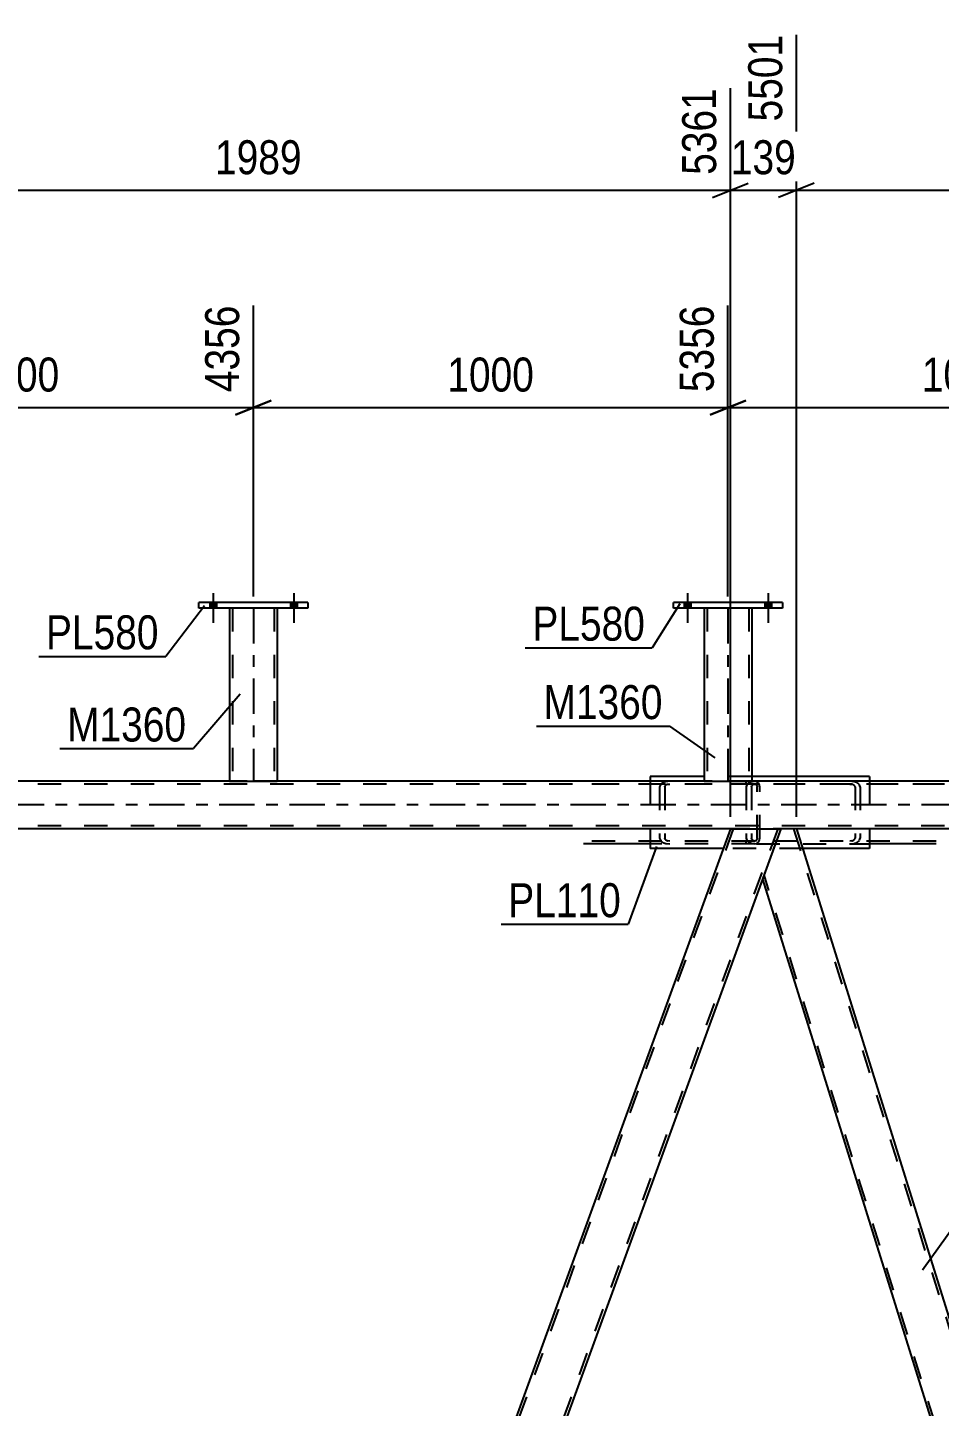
# Model space of a CAD drawing. Header units: millimetres. Extents: x -858 to 331, y -869 to -28.
# Drawn here: x -626.1 to -549.3, y -734.1 to -617.9 of the extents above; entities that cross this region are included whole.
import ezdxf

# ---------------------------------------------------------------- set-up
doc = ezdxf.new("R2010")
doc.units = ezdxf.units.MM
doc.linetypes.add('DXK_LINE_DOT2', pattern=[3.9198, 1.9599, -1.9599])
doc.linetypes.add('DXK_LINE_DOT3', pattern=[5.9187, 2.979, -0.9799, 0.9799, -0.9799])
doc.styles.add('Arial Narrow', font='ARIALN.TTF', dxfattribs={"height": 0.2})

# ---------------------------------------------------------------- blocks, each defined once
blk = doc.blocks.new('Part-570393797-8452 - 8170')
at = {"color": 2, "linetype": 'Continuous'}
for p, q in [((-562.63, -685.41), (-564.17, -689.66)), ((-561.31, -685.41), (-562.63, -685.41)), ((-561.31, -685.41), (-524.61, -803.16)), ((-564.17, -689.66), (-527.71, -806.63))]:
    blk.add_line(p, q, dxfattribs=at)
at = {"color": 7, "linetype": 'DXK_LINE_DOT2'}
for p, q in [((-561.56, -685.41), (-524.74, -803.53)), ((-527.46, -806.63), (-564.04, -689.29))]:
    blk.add_line(p, q, dxfattribs=at)
blk = doc.blocks.new('Part-570393797-8190 - 8170')
at = {"color": 2, "linetype": 'Continuous'}
for p, q in [((-562.48, -666.35), (-571.68, -666.35)), ((-571.68, -666.83), (-571.68, -666.35)), ((-562.48, -666.83), (-571.68, -666.83)), ((-562.48, -666.35), (-562.48, -666.83))]:
    blk.add_line(p, q, dxfattribs=at)
blk = doc.blocks.new('Part-570393797-8209 - 8170')
at = {"color": 2, "linetype": 'Continuous'}
for p, q in [((-569.08, -666.83), (-569.08, -681.41)), ((-565.08, -666.83), (-565.08, -681.41)), ((-569.08, -681.41), (-565.08, -681.41))]:
    blk.add_line(p, q, dxfattribs=at)
at = {"color": 7, "linetype": 'DXK_LINE_DOT2'}
for p, q in [((-565.08, -666.83), (-569.08, -666.83)), ((-569.08, -666.83), (-569.05, -666.83)), ((-568.84, -666.83), (-568.84, -681.41)), ((-565.32, -666.83), (-565.32, -681.41)), ((-565.38, -681.41), (-565.34, -681.41)), ((-565.34, -681.41), (-565.38, -681.41)), ((-565.32, -681.41), (-565.34, -681.41)), ((-565.34, -681.41), (-565.32, -681.41))]:
    blk.add_line(p, q, dxfattribs=at)
at = {"color": 7, "linetype": 'DXK_LINE_DOT3'}
blk.add_line((-567.08, -666.83), (-567.08, -681.41), dxfattribs=at)
blk = doc.blocks.new('Part-570393797-8695 - 8170')
at = {"color": 2, "linetype": 'Continuous'}
for p, q in [((-609.09, -666.83), (-609.09, -681.41)), ((-605.09, -666.83), (-605.09, -681.41)), ((-609.09, -681.41), (-605.09, -681.41))]:
    blk.add_line(p, q, dxfattribs=at)
at = {"color": 7, "linetype": 'DXK_LINE_DOT2'}
for p, q in [((-605.09, -666.83), (-609.09, -666.83)), ((-609.09, -666.83), (-609.05, -666.83)), ((-608.85, -666.83), (-608.85, -681.41)), ((-605.33, -666.83), (-605.33, -681.41)), ((-605.39, -681.41), (-605.35, -681.41)), ((-605.35, -681.41), (-605.39, -681.41)), ((-605.33, -681.41), (-605.35, -681.41)), ((-605.35, -681.41), (-605.33, -681.41))]:
    blk.add_line(p, q, dxfattribs=at)
at = {"color": 7, "linetype": 'DXK_LINE_DOT3'}
blk.add_line((-607.09, -666.83), (-607.09, -681.41), dxfattribs=at)
blk = doc.blocks.new('Bolt-570393797-8645 - 8170')
at = {"linetype": 'Continuous'}
for points in [[(-570.2, -666.35), (-570.76, -666.35), (-570.76, -666.83), (-570.2, -666.83)], [(-570.2, -666.35), (-570.76, -666.35), (-570.76, -666.83), (-570.2, -666.83)], [(-563.4, -666.35), (-563.96, -666.35), (-563.96, -666.83), (-563.4, -666.83)], [(-563.4, -666.35), (-563.96, -666.35), (-563.96, -666.83), (-563.4, -666.83)]]:
    blk.add_hatch(color=1, dxfattribs=at).paths.add_polyline_path(points)
at = {"color": 1, "linetype": 'Continuous'}
for p, q in [((-570.48, -665.55), (-570.48, -668.07)), ((-570.48, -665.55), (-570.48, -668.07)), ((-563.68, -665.55), (-563.68, -668.07)), ((-563.68, -665.55), (-563.68, -668.07)), ((-570.76, -666.35), (-570.76, -666.83)), ((-570.76, -666.35), (-570.76, -666.83)), ((-570.2, -666.35), (-570.2, -666.83)), ((-570.2, -666.35), (-570.2, -666.83)), ((-563.96, -666.35), (-563.96, -666.83)), ((-563.96, -666.35), (-563.96, -666.83)), ((-563.4, -666.35), (-563.4, -666.83)), ((-563.4, -666.35), (-563.4, -666.83))]:
    blk.add_line(p, q, dxfattribs=at)
blk = doc.blocks.new('Part-570393797-8402 - 8170')
at = {"color": 2, "linetype": 'Continuous'}
for p, q in [((-573.65, -681.01), (-573.65, -681.41)), ((-569.08, -681.01), (-573.65, -681.01)), ((-555.14, -681.01), (-565.08, -681.01)), ((-555.14, -681.01), (-555.14, -681.41)), ((-573.65, -685.41), (-573.65, -687.09)), ((-555.14, -685.41), (-555.14, -687.09)), ((-567.49, -687.09), (-573.65, -687.09)), ((-555.14, -687.09), (-560.78, -687.09))]:
    blk.add_line(p, q, dxfattribs=at)
at = {"color": 7, "linetype": 'DXK_LINE_DOT2'}
for p, q in [((-565.08, -681.01), (-569.08, -681.01)), ((-573.65, -681.41), (-573.65, -685.41)), ((-555.14, -681.41), (-555.14, -685.41)), ((-560.78, -687.09), (-567.49, -687.09))]:
    blk.add_line(p, q, dxfattribs=at)
blk = doc.blocks.new('Part-570393797-8409 - 8170')
at = {"color": 7, "linetype": 'DXK_LINE_DOT2'}
for p, q in [((-565.48, -681.7), (-565.55, -681.89)), ((-565.55, -681.89), (-565.55, -686.21)), ((-565.11, -681.89), (-565.08, -681.8)), ((-565.11, -681.89), (-565.11, -686.21)), ((-564.67, -681.41), (-565.01, -681.45)), ((-564.84, -681.67), (-564.67, -681.65)), ((-549.53, -681.41), (-564.67, -681.41)), ((-549.53, -681.65), (-564.67, -681.65)), ((-556.48, -681.45), (-556.81, -681.41)), ((-556.81, -681.65), (-556.64, -681.67)), ((-556.41, -681.8), (-556.37, -681.89)), ((-556.37, -681.89), (-556.37, -686.21)), ((-555.94, -681.89), (-556, -681.7)), ((-555.94, -681.89), (-555.94, -686.21)), ((-565.55, -686.21), (-565.48, -686.39)), ((-565.08, -686.3), (-565.11, -686.21)), ((-565.01, -686.65), (-564.67, -686.69)), ((-564.67, -686.45), (-564.84, -686.43)), ((-549.53, -686.45), (-564.67, -686.45)), ((-564.67, -686.69), (-555.14, -686.69)), ((-556.64, -686.43), (-556.81, -686.45)), ((-556.81, -686.69), (-556.48, -686.65)), ((-556.37, -686.21), (-556.41, -686.3)), ((-556, -686.39), (-555.94, -686.21))]:
    blk.add_line(p, q, dxfattribs=at)
at = {"color": 2, "linetype": 'Continuous'}
blk.add_line((-549.53, -686.69), (-555.14, -686.69), dxfattribs=at)
at = {"color": 7, "linetype": 'DXK_LINE_DOT2'}
for centre, radius, start, end in [((-564.87, -682.25), 0.817, 99.5183, 138.064), ((-564.77, -682.07), 0.409, 99.5183, 138.064), ((-556.71, -682.07), 0.409, 41.9361, 80.4818), ((-556.61, -682.25), 0.817, 41.9361, 80.4818), ((-564.87, -685.85), 0.817, 221.9361, 260.4818), ((-564.77, -686.03), 0.409, 221.9361, 260.4818), ((-556.71, -686.03), 0.409, 279.5183, 318.064), ((-556.61, -685.85), 0.817, 279.5183, 318.064)]:
    blk.add_arc(centre, radius, start, end, dxfattribs=at)
blk = doc.blocks.new('Part-570393797-8476 - 8170')
at = {"color": 7, "linetype": 'DXK_LINE_DOT2'}
for p, q in [((-566.63, -685.41), (-610.75, -806.63)), ((-562.88, -685.41), (-607, -806.63)), ((-562.63, -685.41), (-564.17, -689.66))]:
    blk.add_line(p, q, dxfattribs=at)
at = {"color": 2, "linetype": 'Continuous'}
for p, q in [((-566.88, -685.41), (-609.74, -803.16)), ((-566.88, -685.41), (-562.63, -685.41)), ((-564.17, -689.66), (-606.75, -806.63))]:
    blk.add_line(p, q, dxfattribs=at)
blk = doc.blocks.new('Part-570393797-8509 - 8170')
at = {"color": 7, "linetype": 'DXK_LINE_DOT2'}
for p, q in [((-564.83, -681.41), (-579.26, -681.41)), ((-564.83, -681.65), (-579.26, -681.65)), ((-572.78, -681.71), (-572.85, -681.89)), ((-572.85, -681.89), (-572.85, -686.21)), ((-572.41, -681.89), (-572.38, -681.8)), ((-572.41, -681.89), (-572.41, -686.21)), ((-571.97, -681.41), (-572.31, -681.45)), ((-572.14, -681.67), (-571.97, -681.65)), ((-565.55, -681.65), (-565.55, -681.41)), ((-564.66, -681.45), (-564.83, -681.41)), ((-564.83, -681.65), (-564.74, -681.67)), ((-564.74, -681.67), (-564.67, -681.72)), ((-564.67, -681.72), (-564.63, -681.8)), ((-564.52, -681.55), (-564.66, -681.45)), ((-564.63, -681.8), (-564.61, -681.89)), ((-564.61, -686.21), (-564.61, -681.89)), ((-564.42, -681.71), (-564.52, -681.55)), ((-564.39, -681.89), (-564.42, -681.71)), ((-564.39, -686.21), (-564.39, -681.89)), ((-564.83, -686.45), (-579.26, -686.45)), ((-564.83, -686.69), (-573.65, -686.69)), ((-572.85, -686.21), (-572.78, -686.39)), ((-572.38, -686.3), (-572.41, -686.21)), ((-572.31, -686.65), (-571.97, -686.69)), ((-571.97, -686.45), (-572.14, -686.43)), ((-565.55, -686.69), (-565.55, -686.45)), ((-564.74, -686.43), (-564.83, -686.45)), ((-564.83, -686.69), (-564.66, -686.65)), ((-564.67, -686.38), (-564.74, -686.43)), ((-564.63, -686.3), (-564.67, -686.38)), ((-564.66, -686.65), (-564.52, -686.55)), ((-564.61, -686.21), (-564.63, -686.3)), ((-564.52, -686.55), (-564.42, -686.39)), ((-564.42, -686.39), (-564.39, -686.21))]:
    blk.add_line(p, q, dxfattribs=at)
at = {"color": 2, "linetype": 'Continuous'}
blk.add_line((-573.65, -686.69), (-579.26, -686.69), dxfattribs=at)
at = {"color": 7, "linetype": 'DXK_LINE_DOT2'}
for centre, radius, start, end in [((-572.17, -682.25), 0.817, 99.5183, 138.064), ((-572.07, -682.07), 0.409, 99.5183, 138.064), ((-572.17, -685.85), 0.817, 221.9361, 260.4818), ((-572.07, -686.03), 0.409, 221.9361, 260.4818)]:
    blk.add_arc(centre, radius, start, end, dxfattribs=at)
blk = doc.blocks.new('Part-570393797-8630 - 8170')
at = {"color": 7, "linetype": 'DXK_LINE_DOT2'}
for p, q in [((-109.81, -681.65), (-781.34, -681.65)), ((-109.81, -681.41), (-729.08, -681.41)), ((-605.09, -681.41), (-609.09, -681.41)), ((-565.08, -681.41), (-569.08, -681.41)), ((-109.81, -685.17), (-781.34, -685.17)), ((-561.31, -685.41), (-566.88, -685.41))]:
    blk.add_line(p, q, dxfattribs=at)
at = {"color": 2, "linetype": 'Continuous'}
for p, q in [((-609.09, -681.41), (-645.09, -681.41)), ((-569.08, -681.41), (-605.09, -681.41)), ((-529.09, -681.41), (-565.08, -681.41)), ((-566.88, -685.41), (-646.44, -685.41)), ((-481.75, -685.41), (-561.31, -685.41))]:
    blk.add_line(p, q, dxfattribs=at)
at = {"color": 7, "linetype": 'DXK_LINE_DOT3'}
blk.add_line((-109.81, -683.41), (-781.34, -683.41), dxfattribs=at)
blk = doc.blocks.new('Bolt-570393797-8643 - 8170')
at = {"linetype": 'Continuous'}
for points in [[(-610.21, -666.35), (-610.77, -666.35), (-610.77, -666.83), (-610.21, -666.83)], [(-610.21, -666.35), (-610.77, -666.35), (-610.77, -666.83), (-610.21, -666.83)], [(-603.41, -666.35), (-603.97, -666.35), (-603.97, -666.83), (-603.41, -666.83)], [(-603.41, -666.35), (-603.97, -666.35), (-603.97, -666.83), (-603.41, -666.83)]]:
    blk.add_hatch(color=1, dxfattribs=at).paths.add_polyline_path(points)
at = {"color": 1, "linetype": 'Continuous'}
for p, q in [((-610.49, -665.55), (-610.49, -668.07)), ((-610.49, -665.55), (-610.49, -668.07)), ((-603.69, -665.55), (-603.69, -668.07)), ((-603.69, -665.55), (-603.69, -668.07)), ((-610.77, -666.35), (-610.77, -666.83)), ((-610.77, -666.35), (-610.77, -666.83)), ((-610.21, -666.35), (-610.21, -666.83)), ((-610.21, -666.35), (-610.21, -666.83)), ((-603.97, -666.35), (-603.97, -666.83)), ((-603.97, -666.35), (-603.97, -666.83)), ((-603.41, -666.35), (-603.41, -666.83)), ((-603.41, -666.35), (-603.41, -666.83))]:
    blk.add_line(p, q, dxfattribs=at)
blk = doc.blocks.new('Part-570393797-8724 - 8170')
at = {"color": 2, "linetype": 'Continuous'}
for p, q in [((-602.49, -666.35), (-611.69, -666.35)), ((-611.69, -666.83), (-611.69, -666.35)), ((-602.49, -666.83), (-611.69, -666.83)), ((-602.49, -666.35), (-602.49, -666.83))]:
    blk.add_line(p, q, dxfattribs=at)
blk = doc.blocks.new('StraightDimension-570393797-9284 - 8170')
at = {"color": 7, "linetype": 'Continuous'}
for p, q in [((-561.31, -684.41), (-561.31, -618.48)), ((-481.75, -684.41), (-481.75, -622.98)), ((-559.81, -630.99), (-562.81, -632.19)), ((-483.25, -632.19), (-480.25, -630.99)), ((-561.31, -631.59), (-481.75, -631.59))]:
    blk.add_line(p, q, dxfattribs=at)
at = {"color": 0}
blk.add_wipeout([(-517.27, -630.84), (-517.27, -626.64), (-525.78, -626.64), (-525.78, -630.84)], dxfattribs=at)
at = {"color": 3, "style": 'Arial Narrow'}
blk.add_text('1989', height=2.863, dxfattribs=at).set_placement((-525.18, -630.24))
at = {"color": 0, "linetype": 'Continuous'}
blk.add_wipeout([(-482.35, -622.38), (-486.55, -622.38), (-486.55, -630.89), (-482.35, -630.89)], dxfattribs=at)
at = {"color": 3, "linetype": 'Continuous', "style": 'Arial Narrow'}
blk.add_text('7490', height=2.863, rotation=90.0002, dxfattribs=at).set_placement((-482.95, -630.29))
blk = doc.blocks.new('StraightDimension-570393797-9285 - 8170')
at = {"color": 7, "linetype": 'Continuous'}
for p, q in [((-561.31, -684.41), (-561.31, -618.48)), ((-566.88, -684.41), (-566.88, -622.98)), ((-568.38, -632.19), (-565.38, -630.99)), ((-559.81, -630.99), (-562.81, -632.19)), ((-566.88, -631.59), (-561.31, -631.59))]:
    blk.add_line(p, q, dxfattribs=at)
at = {"color": 0}
blk.add_wipeout([(-560.75, -630.84), (-560.75, -626.64), (-567.44, -626.64), (-567.44, -630.84)], dxfattribs=at)
at = {"color": 3, "style": 'Arial Narrow'}
blk.add_text('139', height=2.863, dxfattribs=at).set_placement((-566.84, -630.24))
at = {"color": 0, "linetype": 'Continuous'}
blk.add_wipeout([(-561.91, -617.88), (-566.11, -617.88), (-566.11, -626.39), (-561.91, -626.39)], dxfattribs=at)
at = {"color": 3, "linetype": 'Continuous', "style": 'Arial Narrow'}
blk.add_text('5501', height=2.863, rotation=90.0002, dxfattribs=at).set_placement((-562.51, -625.79))
blk = doc.blocks.new('StraightDimension-570393797-9286 - 8170')
at = {"color": 7, "linetype": 'Continuous'}
for p, q in [((-646.44, -684.41), (-646.44, -618.48)), ((-566.88, -684.41), (-566.88, -622.98)), ((-644.94, -630.99), (-647.94, -632.19)), ((-568.38, -632.19), (-565.38, -630.99)), ((-646.44, -631.59), (-566.88, -631.59))]:
    blk.add_line(p, q, dxfattribs=at)
at = {"color": 0}
blk.add_wipeout([(-602.41, -630.84), (-602.41, -626.64), (-610.92, -626.64), (-610.92, -630.84)], dxfattribs=at)
at = {"color": 3, "style": 'Arial Narrow'}
blk.add_text('1989', height=2.863, dxfattribs=at).set_placement((-610.32, -630.24))
at = {"color": 0, "linetype": 'Continuous'}
blk.add_wipeout([(-567.48, -622.38), (-571.68, -622.38), (-571.68, -630.89), (-567.48, -630.89)], dxfattribs=at)
at = {"color": 3, "linetype": 'Continuous', "style": 'Arial Narrow'}
blk.add_text('5361', height=2.863, rotation=90.0002, dxfattribs=at).set_placement((-568.08, -630.29))
blk = doc.blocks.new('StraightDimension-570393797-25424 - 8170')
at = {"color": 7, "linetype": 'Continuous'}
for p, q in [((-567.08, -665.83), (-567.08, -641.3)), ((-527.09, -665.83), (-527.09, -641.3)), ((-565.58, -649.31), (-568.58, -650.51)), ((-528.59, -650.51), (-525.59, -649.31)), ((-567.08, -649.91), (-527.09, -649.91))]:
    blk.add_line(p, q, dxfattribs=at)
at = {"color": 0}
blk.add_wipeout([(-542.83, -649.16), (-542.83, -644.96), (-551.34, -644.96), (-551.34, -649.16)], dxfattribs=at)
at = {"color": 3, "style": 'Arial Narrow'}
blk.add_text('1000', height=2.863, dxfattribs=at).set_placement((-550.74, -648.56))
at = {"color": 0, "linetype": 'Continuous'}
blk.add_wipeout([(-527.69, -640.7), (-531.89, -640.7), (-531.89, -649.21), (-527.69, -649.21)], dxfattribs=at)
at = {"color": 3, "linetype": 'Continuous', "style": 'Arial Narrow'}
blk.add_text('6356', height=2.863, rotation=90.0002, dxfattribs=at).set_placement((-528.29, -648.61))
blk = doc.blocks.new('StraightDimension-570393797-25425 - 8170')
at = {"color": 7, "linetype": 'Continuous'}
for p, q in [((-607.09, -665.83), (-607.09, -641.3)), ((-567.08, -665.83), (-567.08, -641.3)), ((-605.59, -649.31), (-608.59, -650.51)), ((-568.58, -650.51), (-565.58, -649.31)), ((-607.09, -649.91), (-567.08, -649.91))]:
    blk.add_line(p, q, dxfattribs=at)
at = {"color": 0}
blk.add_wipeout([(-582.83, -649.16), (-582.83, -644.96), (-591.34, -644.96), (-591.34, -649.16)], dxfattribs=at)
at = {"color": 3, "style": 'Arial Narrow'}
blk.add_text('1000', height=2.863, dxfattribs=at).set_placement((-590.74, -648.56))
at = {"color": 0, "linetype": 'Continuous'}
blk.add_wipeout([(-567.68, -640.7), (-571.88, -640.7), (-571.88, -649.21), (-567.68, -649.21)], dxfattribs=at)
at = {"color": 3, "linetype": 'Continuous', "style": 'Arial Narrow'}
blk.add_text('5356', height=2.863, rotation=90.0002, dxfattribs=at).set_placement((-568.28, -648.61))
blk = doc.blocks.new('StraightDimension-570393797-25426 - 8170')
at = {"color": 7, "linetype": 'Continuous'}
for p, q in [((-647.09, -665.83), (-647.09, -641.3)), ((-607.09, -665.83), (-607.09, -641.3)), ((-645.59, -649.31), (-648.59, -650.51)), ((-608.59, -650.51), (-605.59, -649.31)), ((-647.09, -649.91), (-607.09, -649.91))]:
    blk.add_line(p, q, dxfattribs=at)
at = {"color": 0}
blk.add_wipeout([(-622.83, -649.16), (-622.83, -644.96), (-631.35, -644.96), (-631.35, -649.16)], dxfattribs=at)
at = {"color": 3, "style": 'Arial Narrow'}
blk.add_text('1000', height=2.863, dxfattribs=at).set_placement((-630.75, -648.56))
at = {"color": 0, "linetype": 'Continuous'}
blk.add_wipeout([(-607.69, -640.7), (-611.89, -640.7), (-611.89, -649.21), (-607.69, -649.21)], dxfattribs=at)
at = {"color": 3, "linetype": 'Continuous', "style": 'Arial Narrow'}
blk.add_text('4356', height=2.863, rotation=90.0002, dxfattribs=at).set_placement((-608.29, -648.61))
blk = doc.blocks.new('Mark-570393797-8186 - 8170')
at = {"color": 30, "linetype": 'Continuous'}
for p in [(-571.14, -666.46), (-584.17, -670.16)]:
    blk.add_line(p, (-573.46, -670.16), dxfattribs=at)
at = {"color": 0}
blk.add_wipeout([(-574.06, -669.56), (-574.06, -666.56), (-583.57, -666.56), (-583.57, -669.56)], dxfattribs=at)
blk.add_wipeout([(-574.06, -669.56), (-574.06, -666.56), (-583.57, -666.56), (-583.57, -669.56)], dxfattribs=at)
at = {"color": 3, "style": 'Arial Narrow'}
blk.add_text('PL580', height=2.863, dxfattribs=at).set_placement((-583.57, -669.56))
blk = doc.blocks.new('Mark-570393797-8448 - 8170')
at = {"color": 30, "linetype": 'Continuous'}
for p, q in [((-550.68, -722.59), (-547.96, -718.81)), ((-547.96, -718.81), (-538.53, -718.81))]:
    blk.add_line(p, q, dxfattribs=at)
at = {"color": 0}
blk.add_wipeout([(-539.13, -718.21), (-539.13, -715.21), (-547.36, -715.21), (-547.36, -718.21)], dxfattribs=at)
blk.add_wipeout([(-539.13, -718.21), (-539.13, -715.21), (-547.36, -715.21), (-547.36, -718.21)], dxfattribs=at)
at = {"color": 3, "style": 'Arial Narrow'}
blk.add_text('M177', height=2.863, dxfattribs=at).set_placement((-547.36, -718.21))
blk = doc.blocks.new('Mark-570393797-8205 - 8170')
at = {"color": 30, "linetype": 'Continuous'}
for p in [(-583.23, -676.77), (-568.15, -679.44)]:
    blk.add_line(p, (-571.97, -676.77), dxfattribs=at)
at = {"color": 0}
blk.add_wipeout([(-572.57, -676.17), (-572.57, -673.17), (-582.63, -673.17), (-582.63, -676.17)], dxfattribs=at)
blk.add_wipeout([(-572.57, -676.17), (-572.57, -673.17), (-582.63, -673.17), (-582.63, -676.17)], dxfattribs=at)
at = {"color": 3, "style": 'Arial Narrow'}
blk.add_text('M1360', height=2.863, dxfattribs=at).set_placement((-582.63, -676.17))
blk = doc.blocks.new('Mark-570393797-8398 - 8170')
at = {"color": 30, "linetype": 'Continuous'}
for p in [(-573.11, -686.92), (-586.2, -693.47)]:
    blk.add_line(p, (-575.49, -693.47), dxfattribs=at)
at = {"color": 0}
blk.add_wipeout([(-576.09, -692.87), (-576.09, -689.87), (-585.6, -689.87), (-585.6, -692.87)], dxfattribs=at)
blk.add_wipeout([(-576.09, -692.87), (-576.09, -689.87), (-585.6, -689.87), (-585.6, -692.87)], dxfattribs=at)
at = {"color": 3, "style": 'Arial Narrow'}
blk.add_text('PL110', height=2.863, dxfattribs=at).set_placement((-585.6, -692.87))
blk = doc.blocks.new('Mark-570393797-8691 - 8170')
at = {"color": 30, "linetype": 'Continuous'}
for p in [(-608.19, -674.08), (-623.39, -678.66)]:
    blk.add_line(p, (-612.14, -678.66), dxfattribs=at)
at = {"color": 0}
blk.add_wipeout([(-612.74, -678.06), (-612.74, -675.06), (-622.79, -675.06), (-622.79, -678.06)], dxfattribs=at)
blk.add_wipeout([(-612.74, -678.06), (-612.74, -675.06), (-622.79, -675.06), (-622.79, -678.06)], dxfattribs=at)
at = {"color": 3, "style": 'Arial Narrow'}
blk.add_text('M1360', height=2.863, dxfattribs=at).set_placement((-622.79, -678.06))
blk = doc.blocks.new('Mark-570393797-8720 - 8170')
at = {"color": 30, "linetype": 'Continuous'}
for p in [(-611.21, -666.62), (-625.17, -670.89)]:
    blk.add_line(p, (-614.46, -670.89), dxfattribs=at)
at = {"color": 0}
blk.add_wipeout([(-615.06, -670.29), (-615.06, -667.29), (-624.57, -667.29), (-624.57, -670.29)], dxfattribs=at)
blk.add_wipeout([(-615.06, -670.29), (-615.06, -667.29), (-624.57, -667.29), (-624.57, -670.29)], dxfattribs=at)
at = {"color": 3, "style": 'Arial Narrow'}
blk.add_text('PL580', height=2.863, dxfattribs=at).set_placement((-624.57, -670.29))

msp = doc.modelspace()

# ---------------------------------------------------------------- block references
for name in ['Bolt-570393797-8643 - 8170', 'Bolt-570393797-8645 - 8170', 'Part-570393797-8724 - 8170', 'Part-570393797-8695 - 8170', 'Part-570393797-8190 - 8170', 'Part-570393797-8209 - 8170', 'Part-570393797-8402 - 8170', 'Part-570393797-8630 - 8170', 'Part-570393797-8509 - 8170', 'Part-570393797-8409 - 8170', 'Part-570393797-8476 - 8170', 'Part-570393797-8452 - 8170']:
    msp.add_blockref(name, (0, 0))

# ---------------------------------------------------------------- next in the draw order: block references
for name in ['StraightDimension-570393797-9284 - 8170', 'Mark-570393797-8398 - 8170', 'Mark-570393797-8448 - 8170']:
    msp.add_blockref(name, (0, 0))

# ---------------------------------------------------------------- next in the draw order: block references
msp.add_blockref('StraightDimension-570393797-9285 - 8170', (0, 0))

# ---------------------------------------------------------------- next in the draw order: block references
msp.add_blockref('StraightDimension-570393797-9286 - 8170', (0, 0))

# ---------------------------------------------------------------- next in the draw order: block references
for name in ['StraightDimension-570393797-25424 - 8170', 'Mark-570393797-8720 - 8170', 'Mark-570393797-8186 - 8170', 'Mark-570393797-8691 - 8170', 'Mark-570393797-8205 - 8170']:
    msp.add_blockref(name, (0, 0))

# ---------------------------------------------------------------- next in the draw order: block references
msp.add_blockref('StraightDimension-570393797-25425 - 8170', (0, 0))

# ---------------------------------------------------------------- next in the draw order: block references
msp.add_blockref('StraightDimension-570393797-25426 - 8170', (0, 0))

doc.saveas('drawing.dxf')
